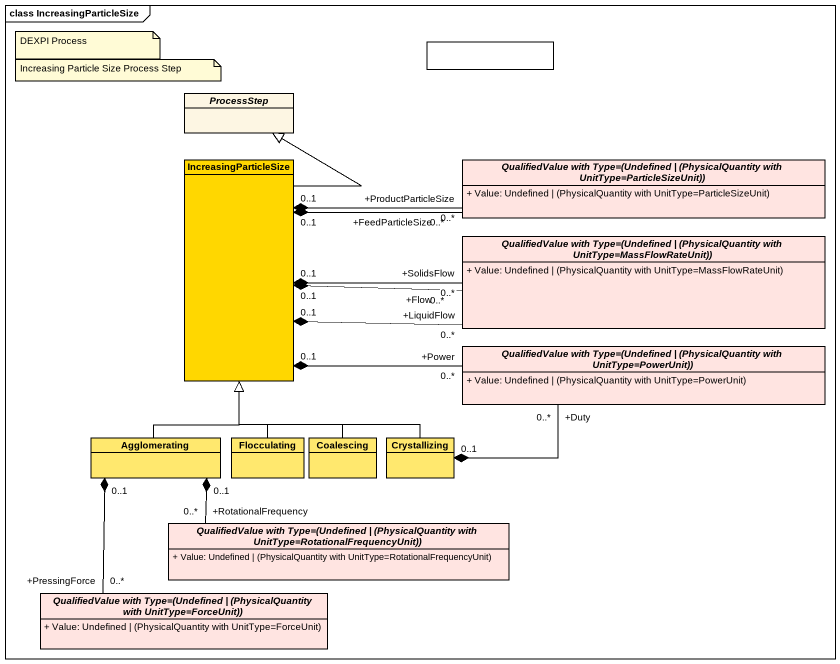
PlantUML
@startuml
mainframe class IncreasingParticleSize
allowmixing
hide circle
hide empty members
skinparam classAttributeIconSize 0
rectangle " " as rectangle1
abstract class ProcessStep
class IncreasingParticleSize #FFD700
abstract class "QualifiedValue with Type=(Undefined | (PhysicalQuantity with UnitType=ParticleSizeUnit))" as QualifiedValue_with_Type #FFE4E1 {
  {field} + Value: Undefined | (PhysicalQuantity with UnitType=ParticleSizeUnit)
}
abstract class "QualifiedValue with Type=(Undefined | (PhysicalQuantity with UnitType=MassFlowRateUnit))" as QualifiedValue_with_Type_2 #FFE4E1 {
  {field} + Value: Undefined | (PhysicalQuantity with UnitType=MassFlowRateUnit)
}
abstract class "QualifiedValue with Type=(Undefined | (PhysicalQuantity with UnitType=PowerUnit))" as QualifiedValue_with_Type_3 #FFE4E1 {
  {field} + Value: Undefined | (PhysicalQuantity with UnitType=PowerUnit)
}
class Agglomerating #FFE86E
class Flocculating #FFE86E
class Coalescing #FFE86E
class Crystallizing #FFE86E
abstract class "QualifiedValue with Type=(Undefined | (PhysicalQuantity with UnitType=RotationalFrequencyUnit))" as QualifiedValue_with_Type_4 #FFE4E1 {
  {field} + Value: Undefined | (PhysicalQuantity with UnitType=RotationalFrequencyUnit)
}
abstract class "QualifiedValue with Type=(Undefined | (PhysicalQuantity with UnitType=ForceUnit))" as QualifiedValue_with_Type_5 #FFE4E1 {
  {field} + Value: Undefined | (PhysicalQuantity with UnitType=ForceUnit)
}
IncreasingParticleSize -up-|> ProcessStep
IncreasingParticleSize "0..1" *-right- "+ProductParticleSize\n0..*" QualifiedValue_with_Type
IncreasingParticleSize "0..1" *-right- "+FeedParticleSize\n0..*" QualifiedValue_with_Type
IncreasingParticleSize "0..1" *-right- "+SolidsFlow\n0..*" QualifiedValue_with_Type_2
IncreasingParticleSize "0..1" *-right- "+LiquidFlow\n0..*" QualifiedValue_with_Type_2
IncreasingParticleSize "0..1" *-right- "+Flow\n0..*" QualifiedValue_with_Type_2
IncreasingParticleSize "0..1" *-right- "+Power\n0..*" QualifiedValue_with_Type_3
Agglomerating -up-|> IncreasingParticleSize
Agglomerating "0..1" *-right- "+RotationalFrequency\n0..*" QualifiedValue_with_Type_4
Agglomerating "0..1" *-- "+PressingForce\n0..*" QualifiedValue_with_Type_5
Flocculating -up-|> IncreasingParticleSize
Coalescing -up-|> IncreasingParticleSize
Crystallizing -up-|> IncreasingParticleSize
Crystallizing "0..1" *-right- "+Duty\n0..*" QualifiedValue_with_Type_3
note as N1
  DEXPI Process
end note
note as N2
  Increasing Particle Size Process Step
end note
@enduml
